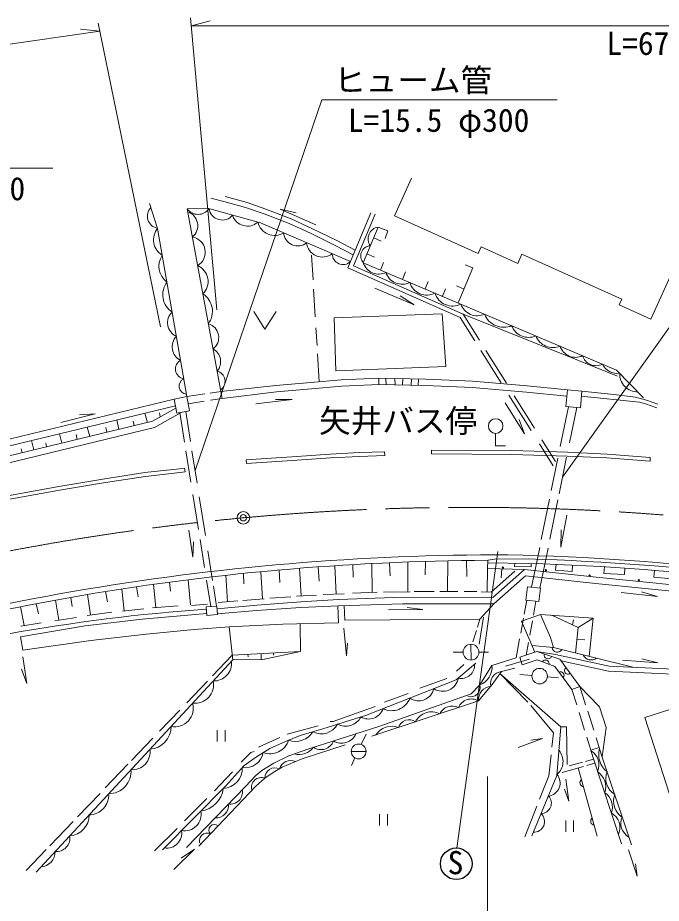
# Model space of a CAD drawing. Units: millimetres, scale not verified. Extents: x 40000 to 680000, y 20000 to 380000.
# Drawn here: x 148543 to 199455, y 273876 to 343895 of the extents above; entities that cross this region are included whole.
import ezdxf
from ezdxf.enums import TextEntityAlignment as Align

# ---------------------------------------------------------------- set-up
doc = ezdxf.new("R2010")
doc.units = ezdxf.units.MM
doc.header["$LTSCALE"] = 1000
doc.header["$PDMODE"] = 32
doc.header["$PDSIZE"] = 500
doc.linetypes.add('CHAIN', pattern=[18.5, 12, -1.5, 3.5, -1.5])
for name, color, linetype, lineweight in [('M-BGD', 7, 'Continuous', 13), ('M-BMK', 2, 'CHAIN', 13), ('M-BMK-SRVR', 3, 'Continuous', 13), ('M-STR-HTXT', 7, 'Continuous', 13)]:
    doc.layers.add(name, color=color, linetype=linetype, lineweight=lineweight)
doc.styles.add('ＭＳ ゴシック', font='')
doc.styles.get('ＭＳ ゴシック').set_extended_font_data('MS Gothic')

msp = doc.modelspace()

# ---------------------------------------------------------------- linework, layer by layer
at = {"layer": 'M-BGD'}
for p, q in [((164844, 329372), (163811, 329637)), ((176487, 328461), (174657, 324110)), ((176815, 328374), (175095, 324285)), ((177060, 327337), (177829, 327057)), ((177829, 327057), (177607, 326447)), ((176703, 326483), (177302, 326233)), ((171791, 325117), (171908, 323182)), ((176173, 325215), (176772, 324965)), ((175095, 324285), (183775, 320468)), ((177236, 323946), (177489, 324544)), ((184549, 324113), (183950, 324364)), ((174657, 324110), (183545, 320202)), ((178974, 323209), (179228, 323807)), ((183388, 321340), (184549, 324113)), ((198637, 320056), (200442, 324060)), ((180772, 322448), (181025, 323046)), ((171953, 322432), (172085, 320232)), ((182144, 321867), (182397, 322465)), ((183849, 322442), (183250, 322693)), ((196125, 321188), (198637, 320056)), ((167216, 320660), (168099, 319272)), ((168982, 320660), (168099, 319272)), ((183545, 320202), (184707, 318347)), ((183775, 320468), (185064, 318411)), ((183775, 320468), (195978, 315551)), ((172136, 319387), (172221, 317983)), ((172260, 317329), (172394, 315107)), ((185180, 317593), (186792, 315020)), ((185577, 317593), (187208, 314990)), ((177110, 315392), (177116, 314891)), ((177674, 315382), (177687, 314881)), ((178381, 315369), (178399, 314869)), ((178997, 315358), (178972, 314859)), ((179683, 315346), (179677, 314846)), ((180237, 315337), (180219, 314837)), ((126138, 305322), (160915, 313741)), ((161934, 313934), (163358, 314154)), ((163773, 314218), (164624, 314349)), ((163794, 313649), (164727, 313792)), ((187404, 314044), (189148, 311260)), ((187827, 314001), (189428, 311446)), ((193123, 313975), (197739, 313490)), ((159218, 311997), (161051, 313023)), ((162039, 313378), (163302, 313573)), ((192106, 313135), (191463, 309986)), ((192769, 313079), (192198, 310282)), ((158800, 311896), (158608, 312637)), ((159358, 311497), (161485, 312688)), ((159826, 312337), (159768, 312662)), ((161377, 312668), (161746, 310340)), ((161839, 312755), (162212, 310400)), ((145038, 308564), (159218, 311997)), ((156544, 311349), (156387, 312100)), ((157747, 311641), (157665, 312008)), ((152045, 310260), (151844, 311000)), ((153252, 310552), (153160, 310933)), ((154242, 310792), (154032, 311529)), ((155590, 311118), (155506, 311503)), ((186351, 310042), (186351, 311032)), ((149820, 309721), (149634, 310465)), ((150831, 309966), (150767, 310288)), ((189809, 310205), (190907, 308453)), ((190004, 310528), (191081, 308808)), ((148903, 309500), (148814, 309811)), ((161854, 309663), (162248, 307174)), ((162329, 309663), (162738, 307089)), ((177568, 309580), (177579, 309280)), ((181281, 309701), (181280, 309401)), ((187143, 310042), (186351, 310042)), ((166614, 308951), (166633, 308651)), ((191275, 309064), (190754, 306511)), ((191967, 309154), (191375, 306254)), ((198586, 309122), (198562, 308823)), ((161743, 308282), (161780, 307984)), ((162402, 306205), (162843, 303424)), ((162909, 306009), (163394, 302949)), ((190613, 305822), (189965, 302644)), ((191279, 305781), (190642, 302662)), ((162967, 302644), (163318, 300430)), ((189836, 302012), (189194, 298867)), ((190497, 301949), (189851, 298788)), ((163585, 301747), (163958, 299394)), ((183290, 278247), (186519, 301686)), ((172319, 300478), (172395, 299348)), ((173621, 300568), (173726, 298323)), ((175041, 300657), (175089, 299655)), ((176564, 300740), (176595, 298450)), ((177967, 300807), (177995, 299767)), ((179416, 300865), (179416, 298489)), ((180810, 300911), (180771, 299842)), ((182566, 300954), (182548, 298532)), ((184051, 300979), (184080, 299711)), ((188930, 300749), (185725, 300794)), ((165015, 299809), (165145, 297714)), ((166393, 299957), (166443, 299135)), ((167778, 300095), (167912, 297937)), ((169236, 300229), (169284, 299229)), ((170824, 300363), (170969, 298174)), ((185712, 300341), (185687, 298483)), ((187860, 300129), (186002, 298478)), ((188633, 300280), (186127, 298054)), ((188700, 299769), (186209, 297558)), ((186840, 300317), (186782, 299619)), ((159298, 299093), (159465, 297256)), ((160548, 299265), (160626, 298553)), ((162019, 299455), (162221, 297469)), ((163478, 299425), (163810, 297332)), ((154054, 298286), (154290, 296674)), ((155483, 298520), (155635, 297718)), ((156787, 298725), (156969, 296994)), ((157946, 298899), (158083, 298098)), ((164028, 298955), (164280, 297365)), ((172699, 298284), (174356, 298346)), ((175017, 298390), (176986, 298465)), ((177472, 298477), (179578, 298490)), ((179914, 298527), (181491, 298527)), ((181939, 298527), (183360, 298540)), ((183865, 298515), (184855, 298515)), ((185204, 298490), (186002, 298478)), ((151529, 297845), (151790, 296262)), ((152735, 298060), (152843, 297338)), ((164399, 297655), (165969, 297779)), ((166349, 297811), (168038, 297948)), ((168499, 297998), (170150, 298116)), ((170599, 298153), (172175, 298241)), ((188614, 296730), (188824, 297844)), ((189534, 297759), (189334, 296644)), ((148767, 297324), (149057, 295837)), ((150013, 297564), (150176, 296765)), ((155981, 296895), (154033, 296641)), ((158521, 297149), (156827, 296979)), ((161230, 297403), (159198, 297233)), ((162302, 297434), (163548, 297533)), ((173880, 297397), (173926, 296058)), ((153187, 296471), (151493, 296217)), ((185112, 296345), (184914, 295711)), ((185058, 294353), (185395, 296494)), ((188331, 295224), (188555, 296415)), ((188387, 296183), (189451, 293732)), ((189255, 296205), (189054, 295083)), ((189911, 296707), (190678, 294890)), ((192442, 295887), (192519, 296286)), ((150393, 296048), (148784, 295794)), ((192874, 295688), (192679, 293656)), ((184830, 295442), (184548, 294537)), ((190916, 294090), (190678, 294890)), ((184381, 294358), (184425, 293109)), ((188947, 294489), (188771, 293506)), ((192783, 294746), (193407, 294706)), ((163948, 291851), (165520, 293493)), ((166752, 293562), (166765, 293362)), ((167800, 293620), (167800, 293147)), ((168766, 293674), (168767, 293495)), ((182986, 293724), (183778, 293729)), ((185028, 293737), (185780, 293742)), ((191077, 293551), (189603, 293783)), ((183836, 292746), (183243, 292238)), ((187120, 292629), (189026, 293190)), ((186685, 292032), (188910, 289769)), ((161922, 289735), (163548, 291433)), ((182481, 291645), (180365, 290883)), ((188253, 291977), (189223, 291892)), ((190443, 291786), (191310, 291710)), ((193020, 291007), (193470, 289580)), ((179433, 290460), (177571, 289783)), ((159761, 287478), (161370, 289158)), ((192950, 288969), (193383, 287567)), ((193635, 289054), (194108, 287556)), ((172321, 287920), (169866, 287243)), ((164330, 287559), (164330, 286662)), ((164953, 287559), (164953, 286662)), ((175720, 286427), (176099, 287236)), ((157556, 285174), (159242, 286936)), ((169273, 286989), (167580, 286227)), ((193557, 287004), (194055, 285390)), ((194294, 286964), (194730, 285582)), ((174924, 285880), (176096, 285880)), ((194539, 286188), (193870, 285989)), ((174949, 284777), (175225, 285368)), ((193219, 285029), (192168, 284739)), ((194094, 285272), (193450, 285093)), ((194055, 285390), (196317, 278588)), ((194730, 285582), (197095, 278504)), ((155468, 282993), (157259, 284864)), ((165548, 284279), (164109, 282755)), ((193303, 284695), (191607, 284228)), ((192889, 284581), (194392, 279191)), ((194203, 284943), (193556, 284765)), ((153283, 280711), (155063, 282570)), ((163516, 282163), (161738, 280385)), ((177160, 280918), (177160, 280020)), ((177783, 280918), (177783, 280020)), ((151080, 278409), (152942, 280355)), ((191895, 280430), (191895, 279533)), ((192518, 280430), (192518, 279533)), ((161145, 279792), (159367, 278014)), ((149215, 276461), (150808, 278125))]:
    msp.add_line(p, q, dxfattribs=at)
for points in [[(179703, 331216), (178357, 328230), (184966, 325251), (185205, 325781), (188107, 324473), (188431, 325193), (196326, 321635), (196125, 321188)], [(161934, 313934), (159609, 327239), (158978, 329194)], [(164844, 329372), (166570, 328898), (168036, 328391), (170019, 327613), (171696, 326853), (173611, 325921), (175089, 325137)], [(164950, 329757), (166688, 329281), (168175, 328767), (170175, 327982), (171866, 327215), (173792, 326277), (175244, 325507)], [(174869, 324614), (167757, 327678), (163551, 328827), (161953, 328785), (164727, 313792)], [(172129, 327518), (169316, 328761), (170568, 328480)], [(177060, 327337), (175882, 324519), (195915, 316035), (198046, 313848)], [(176787, 322514), (179918, 321196), (178796, 321897)], [(164624, 314349), (168955, 314807), (171736, 315046), (174138, 315270), (177110, 315392), (180830, 315326), (184522, 315153), (188840, 314789), (192024, 314470)], [(164727, 313792), (169003, 314310), (171780, 314548), (174171, 314771), (177116, 314891), (180814, 314826), (184489, 314654), (188794, 314291), (191982, 313972)], [(167373, 313365), (170261, 313720), (168943, 313701)], [(193165, 314373), (195691, 314107), (197426, 313885), (198286, 313654), (199188, 313338)], [(129099, 305605), (136542, 307295), (161013, 313220)], [(187101, 313448), (188625, 310999), (188214, 312139)], [(197739, 313490), (198197, 313367), (199089, 313055)], [(151961, 311891), (154671, 312583), (153438, 312508)], [(129463, 304451), (137176, 306127), (159358, 311497)], [(166614, 308951), (170633, 309212), (173268, 309385), (175577, 309507), (177568, 309580)], [(181281, 309701), (187635, 309666), (192028, 309540), (195178, 309390), (198586, 309122)], [(166633, 308651), (170652, 308913), (173286, 309086), (175590, 309207), (177579, 309280)], [(181280, 309401), (187630, 309366), (192017, 309240), (195159, 309091), (198562, 308823)], [(123926, 299940), (127698, 301173), (131656, 302374), (134619, 303150), (136853, 303725), (142215, 305029), (147136, 305996), (151952, 306858), (155436, 307447), (158605, 307924), (161339, 308232), (161743, 308282)], [(124020, 299654), (127788, 300887), (131738, 302086), (134694, 302860), (136926, 303434), (142280, 304736), (147192, 305701), (152004, 306563), (155483, 307151), (158644, 307626), (161374, 307934), (161780, 307984)], [(191970, 304569), (191507, 302038), (191521, 303412)], [(162092, 303382), (162400, 301251), (162442, 302443)], [(188914, 301099), (186249, 301089), (185730, 300993)], [(188633, 300280), (185712, 300341), (185730, 300993)], [(187869, 300764), (187851, 300517), (189159, 300467), (189159, 300742)], [(192425, 300616), (192406, 300112), (191079, 300206), (191127, 300673)], [(194958, 300480), (194901, 299959), (196555, 299875), (196582, 300376)], [(188633, 300280), (194290, 299657), (204300, 298648), (205730, 295535), (215875, 294595)], [(188700, 299769), (194238, 299160), (203965, 298179), (205397, 295064), (215829, 294097)], [(198913, 300201), (198873, 299663), (200266, 299532), (200313, 300083)], [(196272, 298450), (199151, 298141), (197899, 298496)], [(164310, 297168), (167464, 297450), (170941, 297712), (173914, 297890), (179008, 298067), (186127, 298054)], [(164338, 296766), (167443, 297025), (170930, 297268), (173930, 297399), (178977, 297549), (186209, 297558)], [(186209, 297558), (185112, 296345), (174419, 296261), (174361, 297412)], [(177882, 297074), (180588, 297116), (179340, 297270)], [(163494, 296784), (158376, 296342), (153875, 295810), (148767, 294940)], [(188387, 296183), (189911, 296707), (194070, 296426), (193742, 293393)], [(194070, 296426), (192874, 295688), (190792, 296647)], [(148767, 294940), (148945, 293884), (154322, 294645), (158696, 295149), (162509, 295528), (165271, 295738), (169519, 295949), (173926, 296058)], [(165271, 295738), (165560, 293129), (149991, 276340)], [(165520, 293493), (170912, 293793), (170886, 295982)], [(174335, 295616), (174545, 293443), (174630, 294438)], [(161904, 278297), (166552, 283120), (167369, 283989), (167846, 284372), (168803, 284951), (169999, 285525), (171582, 286098), (177099, 287843), (184404, 290450), (185105, 291151), (186058, 292680), (187965, 293282), (188250, 294797)], [(189225, 294252), (190916, 294090), (197206, 292539)], [(170912, 293793), (167931, 293148), (165560, 293129)], [(188455, 292734), (188258, 293335), (189603, 293783), (191426, 293176), (193020, 291007), (192388, 290790)], [(191077, 293551), (195341, 292626), (206125, 292122), (211659, 290996)], [(148945, 293351), (149261, 291248), (148840, 292398)], [(159991, 278099), (165017, 283167), (166419, 284737), (167433, 285466), (168499, 286111), (169723, 286672), (170891, 287130), (172686, 287681), (176125, 288747), (183229, 291532), (184790, 292869)], [(188455, 292734), (189647, 293113), (191035, 292608), (192388, 290790), (192766, 289565)], [(191522, 293045), (195289, 292228), (206076, 291723), (210939, 290735)], [(196392, 293092), (199186, 292886), (197906, 293204)], [(176567, 287084), (185007, 289874), (186086, 291164), (186801, 292202), (187867, 292468)], [(186685, 292032), (191517, 287840), (191202, 283970), (189204, 279218)], [(201046, 279541), (198143, 288563), (200699, 289385), (200335, 290520), (202225, 291128), (202408, 290560), (206235, 291791), (206535, 290858), (207462, 291156), (207980, 289547), (209770, 290123), (211026, 286219), (208548, 285422), (209616, 282103), (212347, 282982), (214162, 277340), (215019, 277616), (215379, 276497)], [(193020, 291007), (194558, 289405), (195100, 287769), (194774, 285451)], [(176809, 289444), (173507, 288259), (173253, 288259)], [(189134, 289517), (190928, 287356), (190808, 286220)], [(191517, 287840), (191953, 287817), (192000, 284854)], [(162869, 278392), (167370, 283131), (168099, 283762), (168758, 284224), (169473, 284631), (170959, 285262), (174450, 286412)], [(188137, 286182), (190051, 286918), (189135, 286775)], [(167241, 285888), (166987, 285803), (166225, 285041)], [(190746, 285627), (190569, 283946), (189833, 282100)], [(191916, 283702), (192140, 281955), (191794, 282899)], [(189612, 281544), (188650, 279130), (188736, 279346)], [(160895, 276549), (162540, 278147), (161465, 277456)], [(196863, 278097), (197536, 276008), (197424, 277003)]]:
    msp.add_lwpolyline(points, dxfattribs=at)
for points in [[(173574, 320171), (182112, 320480), (182406, 316316), (173714, 315965)], [(192024, 314470), (191912, 313152), (193052, 313055), (193165, 314373)], [(160915, 313741), (161934, 313934), (162146, 312813), (161127, 312620)], [(188873, 298905), (188747, 297854), (189761, 297732), (189888, 298783)], [(163457, 297307), (163504, 296643), (164343, 296702), (164296, 297366)]]:
    msp.add_lwpolyline(points, close=True, dxfattribs=at)
for centre, radius in [((186351, 311609), 577), ((186928, 300421), 53.3), ((190330, 300202), 53.3), ((193788, 299791), 53.3), ((197674, 299424), 53.3), ((184403, 293733), 625), ((189833, 291839), 613), ((175510, 285880), 586)]:
    msp.add_circle(centre, radius, dxfattribs=at)
at = {"layer": 'M-BGD', "lineweight": 25}
msp.add_circle((183231, 276998), 1250, dxfattribs=at)
at = {"layer": 'M-BGD'}
for centre, radius, start, end in [((159789, 328210), 988, 136.25781, 259.49958), ((162814, 329402), 1059, 215.62135, 324.83664), ((161624, 327455), 1160, 309.61661, 71.34774), ((164727, 328957), 1060, 188.91161, 320.51352), ((166715, 328639), 1223, 196.96358, 312.46155), ((168868, 328046), 1363, 193.08511, 301.91685), ((160740, 326336), 1446, 141.40416, 238.41549), ((177200, 326411), 937, 98.60449, 216.03439), ((162144, 325349), 1232, 301.27301, 79.69134), ((170690, 326954), 1104, 183.40697, 309.97528), ((172655, 326228), 1262, 185.43931, 307.94294), ((176476, 325058), 802, 92.40672, 222.23216), ((161242, 324232), 1532, 145.31769, 234.50196), ((174278, 325221), 847, 179.1637, 314.21856), ((162216, 323033), 1385, 315.16318, 65.80117), ((177106, 324908), 1285, 197.64879, 296.44613), ((178953, 324153), 1334, 197.2279, 296.86703), ((161656, 321993), 1638, 142.72616, 237.09349), ((180913, 323380), 1419, 197.07643, 297.01849), ((182949, 322552), 1458, 197.41242, 296.68251), ((162292, 320672), 1655, 324.12215, 56.8422), ((184899, 321702), 1372, 199.26403, 294.8309), ((161551, 319770), 1155, 132.78441, 247.03523), ((186989, 321049), 1626, 201.38965, 292.70528), ((163300, 318607), 1144, 307.87217, 73.09218), ((188959, 320050), 1432, 200.44417, 293.65076), ((161940, 317875), 1181, 135.3078, 244.51185), ((190885, 319264), 1450, 201.29289, 292.80204), ((192653, 318306), 1265, 197.41158, 296.68335), ((163444, 316696), 1152, 319.99482, 60.96953), ((161791, 316122), 775, 117.61941, 262.20024), ((194301, 317513), 1131, 197.33422, 296.76071), ((195964, 317044), 1274, 205.128, 278.78565), ((164100, 315141), 845, 306.52891, 74.43544), ((197609, 315757), 1451, 178.91317, 269.59871), ((161963, 314766), 650, 115.22727, 264.59238), ((186556, 104680), 196741, 89.78016, 109.92596), ((183378, 108138), 193322, 77.42111, 88.83422), ((183378, 108138), 193040, 77.42111, 88.35661), ((186556, 104680), 196315, 90.24101, 109.6827), ((183378, 108138), 192691, 77.42111, 88.3489), ((173695, 151376), 146114, 94.01301, 106.49637), ((191230, 294148), 414, 186.74923, 327.64077), ((190494, 293520), 316, 167.36123, 335.76887), ((193909, 293808), 693, 205.8129, 306.47715), ((164051, 292865), 1413, 268.20799, 6.10949), ((183637, 292704), 1050, 257.06308, 4.08297), ((184605, 292525), 1461, 289.99955, 6.08423), ((190284, 292804), 303, 353.80586, 146.22793), ((186901, 291247), 960, 95.94312, 193.53834), ((191484, 291906), 276, 319.06746, 114.24696), ((192065, 292265), 268, 120.97265, 311.65271), ((162573, 291154), 1464, 262.54728, 11.7702), ((182150, 291907), 1272, 237.14177, 349.73602), ((180258, 291112), 1232, 235.64092, 347.1799), ((184380, 290956), 751, 251.4403, 15.09042), ((186048, 289979), 1047, 94.42102, 185.72324), ((178129, 290636), 1532, 243.52404, 339.29677), ((184434, 288929), 1105, 58.79293, 157.79121), ((160961, 289307), 1475, 258.78572, 15.53176), ((176298, 289660), 1214, 239.79591, 340.97435), ((182904, 288404), 1071, 61.73386, 154.85027), ((174487, 289215), 1344, 241.13611, 333.28803), ((181283, 287598), 1420, 62.6507, 153.93344), ((158876, 287845), 1799, 273.83589, 0.4816), ((172566, 288717), 1441, 242.4071, 331.9113), ((178137, 286345), 1527, 69.74424, 146.83989), ((179493, 287526), 865, 53.55352, 163.03061), ((170524, 288289), 1617, 250.04887, 328.29708), ((174163, 287757), 1230, 238.33603, 336.75846), ((168496, 287254), 1554, 250.26169, 341.82115), ((172532, 287073), 1050, 235.26759, 339.8269), ((157619, 285832), 1394, 265.30764, 9.00984), ((166534, 286057), 1461, 261.11356, 349.5493), ((170810, 287012), 1380, 254.26016, 324.46301), ((190353, 285092), 1330, 310.13502, 40.54389), ((193225, 284816), 1299, 336.60513, 59.36145), ((196206, 285641), 1705, 164.24543, 232.14032), ((170133, 284243), 916, 65.19515, 163.19637), ((155746, 284300), 1764, 269.70264, 4.61484), ((164705, 284552), 1604, 273.48598, 2.17946), ((168905, 283781), 806, 64.21733, 181.39979), ((193577, 283082), 1480, 341.35212, 55.43312), ((196579, 283755), 1518, 159.16083, 237.7866), ((167812, 283041), 775, 68.30143, 196.92452), ((190406, 283401), 1049, 276.42322, 40.00275), ((193337, 283407), 315, 127.25548, 263.89895), ((162759, 283209), 2060, 277.67855, 352.79891), ((154183, 282430), 1558, 270.3929, 3.92458), ((165365, 282669), 955, 260.57603, 11.54423), ((189942, 281785), 817, 269.84759, 44.55313), ((194287, 281499), 1308, 338.73533, 58.04991), ((197169, 281951), 1492, 159.65351, 237.29392), ((164238, 281611), 977, 265.3762, 6.74405), ((152562, 280839), 1632, 273.1728, 1.14468), ((161744, 280916), 1315, 259.4582, 11.01927), ((189369, 280339), 849, 266.64055, 47.76016), ((194869, 279875), 1314, 335.79225, 60.993), ((164114, 279661), 447, 50.22113, 222.7343), ((194184, 280368), 315, 127.25548, 263.89895), ((197478, 280189), 1225, 155.59158, 241.35585), ((160342, 279421), 1179, 260.57576, 9.9017), ((163509, 278842), 586, 61.70634, 211.24909), ((151616, 279020), 1054, 263.93452, 10.38297), ((150298, 277954), 1207, 273.48551, 0.83197)]:
    msp.add_arc(centre, radius, start, end, dxfattribs=at)
at = {"layer": 'M-BMK'}
msp.add_arc((184318, 111220), 193962, 65.09438, 118.04023, dxfattribs=at)
at = {"layer": 'M-BMK-SRVR'}
msp.add_circle((166398, 304353), 500, dxfattribs=at)
msp.add_point((166398, 304353), dxfattribs=at)
at = {"layer": 'M-STR-HTXT'}
for p, q in [((164285, 320805), (162223, 343895)), ((159827, 319467), (154910, 343462)), ((162280, 343260), (163780, 343635)), ((162280, 343260), (236711, 343260)), ((119847, 337708), (155038, 342838)), ((155038, 342838), (153499, 342993)), ((191642, 307559), (213169, 337789)), ((162577, 308099), (172606, 337412)), ((172606, 337412), (191215, 337412)), ((132725, 332006), (151333, 332006)), ((185698, 283892), (185698, 248878))]:
    msp.add_line(p, q, dxfattribs=at)

# ---------------------------------------------------------------- texts
at = {"layer": 'M-BGD', "style": 'ＭＳ ゴシック'}
for s, p in [('矢井バス停', (172384, 310558)), ('S', (182552, 275625))]:
    msp.add_text(s, height=1833, dxfattribs=at).set_placement(p, align=Align.BOTTOM_LEFT)
at = {"layer": 'M-STR-HTXT', "style": 'ＭＳ ゴシック'}
for s, p in [('L=67.0', (195112, 340402)), ('ヒューム管', (173573, 337488)), ('L=15.5 φ300', (174655, 334321)), ('L=14.5 φ300', (134774, 328915))]:
    msp.add_text(s, height=1833, dxfattribs=at).set_placement(p, align=Align.BOTTOM_LEFT)

doc.saveas('drawing.dxf')
